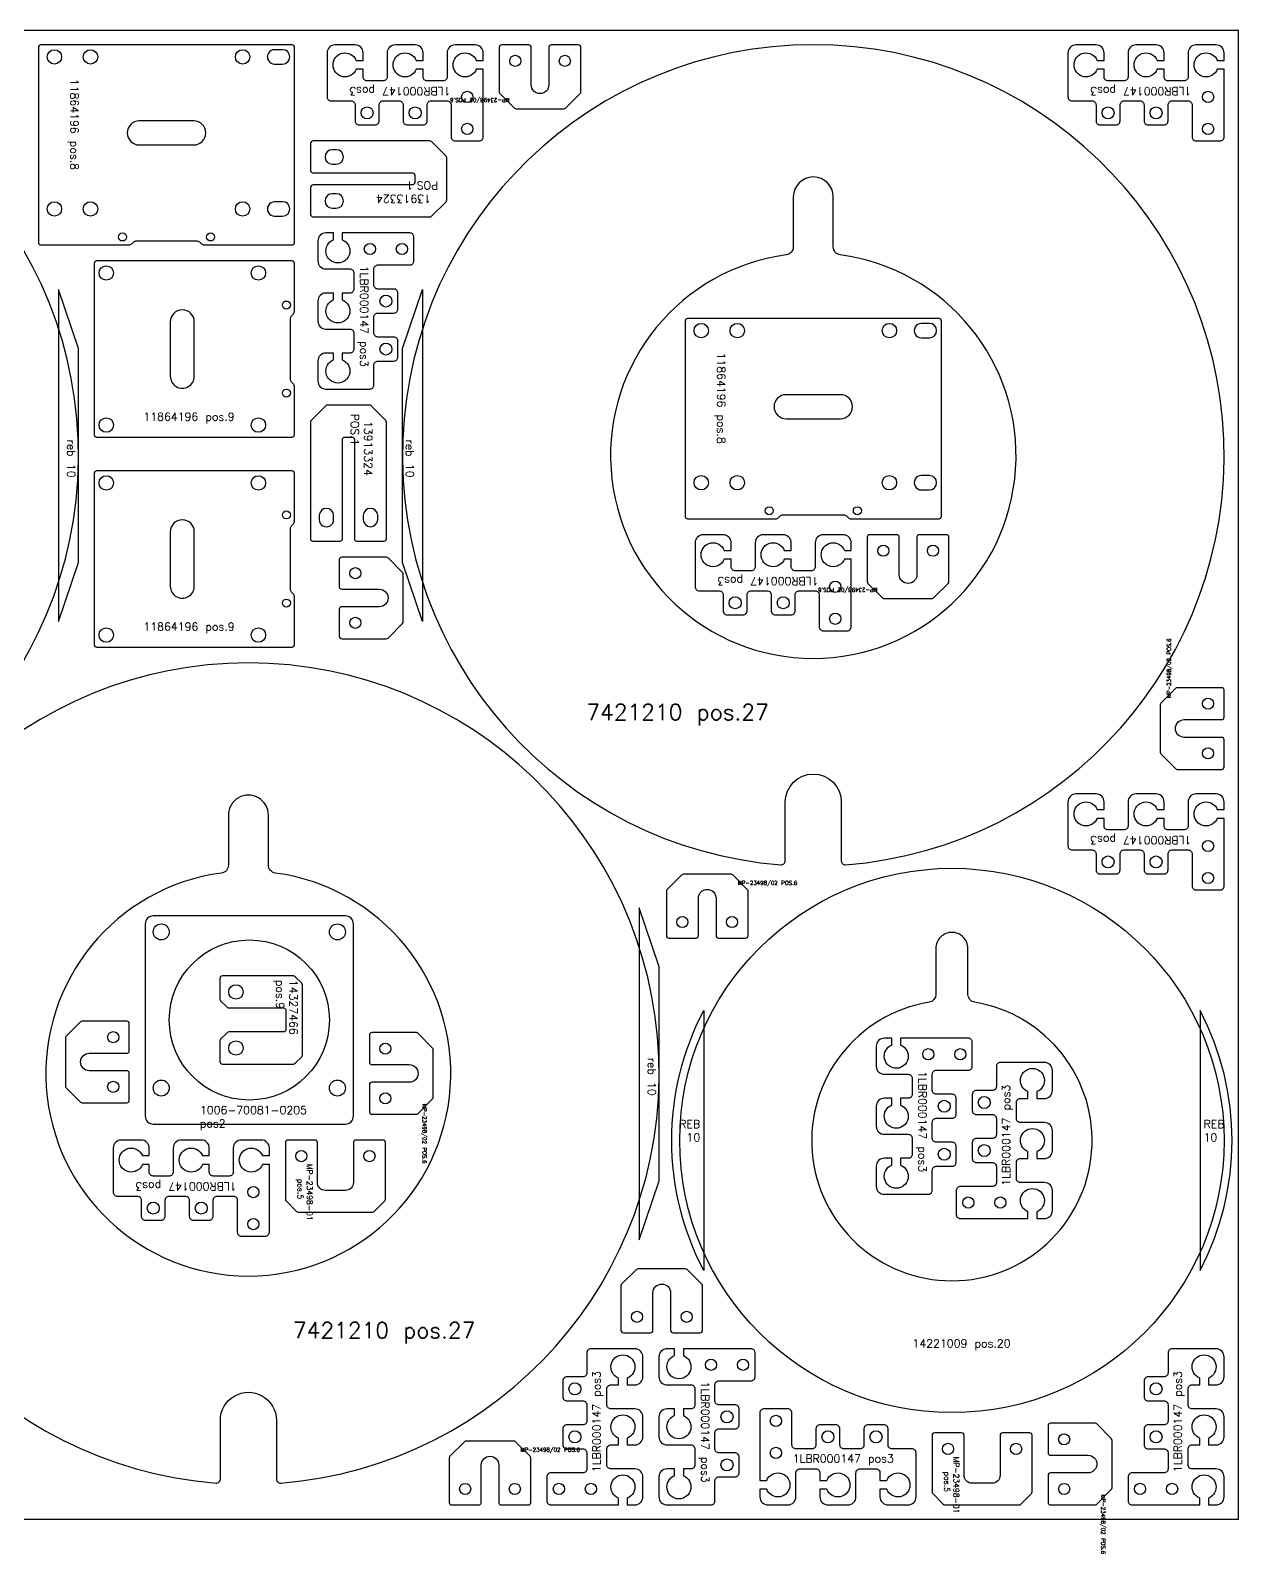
# Model space of a CAD drawing. Header units: millimetres. Extents: x 0 to 2500, y -105 to 1860.
# Drawn here: x 991 to 2500, y -43 to 1860 of the extents above; entities that cross this region are included whole.
import ezdxf

# ---------------------------------------------------------------- set-up
doc = ezdxf.new("R2010")
doc.units = ezdxf.units.MM
for name, color, linetype in [('1006-70081-0205', 7, 'Continuous'), ('11864196', 7, 'Continuous'), ('13913324', 7, 'Continuous'), ('14327466v0', 7, 'Continuous'), ('1LBR000147', 7, 'Continuous'), ('7421210', 7, 'Continuous'), ('MP-23498-01', 7, 'Continuous'), ('MP-23498-02', 7, 'Continuous'), ('Rebaixo', 6, 'Continuous'), ('sheet', 24, 'Continuous'), ('Texto', 7, 'Continuous')]:
    doc.layers.add(name, color=color, linetype=linetype)
doc.styles.get("Standard").update_dxf_attribs({"font": 'txt.shx'})

msp = doc.modelspace()

# ---------------------------------------------------------------- linework, layer by layer
at = {"color": 5}
msp.add_lwpolyline([(2113.6, 645.9, 12.251712), (2170.4, 645.9, -0.367273), (2162, 655.8), (2162, 713.3, 0.414214), (2142, 733.3), (2142, 733.3, 0.414214), (2122, 713.3), (2122, 655.8, -0.367273)], format="xyb", close=True, dxfattribs=at)
msp.add_circle((2142, 473.3), 340, dxfattribs=at)
at = {"layer": '1006-70081-0205', "color": 32}
msp.add_lwpolyline([(1394.5, 743.8, 0.414214), (1384.5, 753.8), (1144.5, 753.8, 0.414214), (1134.5, 743.8), (1134.5, 503.8, 0.414214), (1144.5, 493.8), (1384.5, 493.8, 0.414214), (1394.5, 503.8)], format="xyb", close=True, dxfattribs=at)
for centre, radius in [((1154.5, 733.8), 10), ((1374.5, 733.8), 10), ((1264.5, 623.8), 100), ((1154.5, 538.8), 10), ((1374.5, 538.8), 10)]:
    msp.add_circle(centre, radius, dxfattribs=at)
at = {"layer": '11864196', "color": 32}
for points in [[(1318.1, 1592, 0.414213), (1321.1, 1595), (1321.1, 1839, 0.414213), (1318.1, 1842), (1004.1, 1842, 0.414214), (1001.1, 1839), (1001.1, 1595, 0.414214), (1004.1, 1592), (1114.1, 1592, 0.198912), (1117.6, 1593.5), (1119.7, 1595.5, -0.198912), (1123.2, 1597), (1199.1, 1597, -0.198912), (1202.6, 1595.5), (1204.7, 1593.5, 0.198912), (1208.2, 1592)], [(1296.1, 1836, 1.000081), (1296.1, 1818), (1306.1, 1818, 0.999919), (1306.1, 1836)], [(1127.1, 1747, 0.999982), (1127.1, 1717), (1195.1, 1717, 0.999938), (1195.1, 1747)], [(1296.1, 1646, 1.000081), (1296.1, 1628), (1306.1, 1628, 0.999919), (1306.1, 1646)], [(1320.8, 1569, 0.414214), (1317.8, 1572), (1073.8, 1572, 0.414214), (1070.8, 1569), (1070.8, 1355, 0.414214), (1073.8, 1352), (1317.8, 1352, 0.414214), (1320.8, 1355), (1320.8, 1414.9, 0.198912), (1319.3, 1418.5), (1317.3, 1420.5, -0.198912), (1315.8, 1424.1), (1315.8, 1499.9, -0.198912), (1317.3, 1503.5), (1319.3, 1505.5, 0.198912), (1320.8, 1509.1)], [(1165.8, 1428, 1.00006), (1195.8, 1428), (1195.8, 1496, 0.99994), (1165.8, 1496)], [(2125.9, 1250, 0.414213), (2128.9, 1253), (2128.9, 1497, 0.414213), (2125.9, 1500), (1811.9, 1500, 0.414214), (1808.9, 1497), (1808.9, 1253, 0.414214), (1811.9, 1250), (1921.8, 1250, 0.198912), (1925.4, 1251.4), (1927.4, 1253.5, -0.198912), (1931, 1255), (2006.8, 1255, -0.198912), (2010.4, 1253.5), (2012.4, 1251.4, 0.198912), (2016, 1250)], [(2103.9, 1494, 1.000081), (2103.9, 1476), (2113.9, 1476, 0.999919), (2113.9, 1494)], [(1934.9, 1405, 0.999982), (1934.9, 1375), (2002.9, 1375, 0.999938), (2002.9, 1405)], [(1320.8, 1306.7, 0.414214), (1317.8, 1309.7), (1073.8, 1309.7, 0.414214), (1070.8, 1306.7), (1070.8, 1092.7, 0.414214), (1073.8, 1089.7), (1317.8, 1089.7, 0.414214), (1320.8, 1092.7), (1320.8, 1152.6, 0.198912), (1319.3, 1156.2), (1317.3, 1158.2, -0.198912), (1315.8, 1161.8), (1315.8, 1237.6, -0.198912), (1317.3, 1241.2), (1319.3, 1243.2, 0.198912), (1320.8, 1246.8)], [(2103.9, 1304, 1.000081), (2103.9, 1286), (2113.9, 1286, 0.999919), (2113.9, 1304)], [(1165.8, 1165.7, 1.00006), (1195.8, 1165.7), (1195.8, 1233.7, 0.99994), (1165.8, 1233.7)]]:
    msp.add_lwpolyline(points, format="xyb", close=True, dxfattribs=at)
for centre, radius in [((1021.1, 1827), 9), ((1066.1, 1827), 9), ((1256.1, 1827), 9), ((1021.1, 1637), 9), ((1066.1, 1637), 9), ((1256.1, 1637), 9), ((1106.1, 1602), 5), ((1216.1, 1602), 5), ((1085.8, 1557), 9), ((1275.8, 1557), 9), ((1310.8, 1517), 5), ((1828.9, 1485), 9), ((1873.9, 1485), 9), ((2063.9, 1485), 9), ((1310.8, 1407), 5), ((1085.8, 1367), 9), ((1275.8, 1367), 9), ((1085.8, 1294.7), 9), ((1275.8, 1294.7), 9), ((1828.9, 1295), 9), ((1873.9, 1295), 9), ((2063.9, 1295), 9), ((1310.8, 1254.7), 5), ((1913.9, 1260), 5), ((2023.9, 1260), 5), ((1310.8, 1144.7), 5), ((1085.8, 1104.7), 9), ((1275.8, 1104.7), 9)]:
    msp.add_circle(centre, radius, dxfattribs=at)
at = {"layer": '13913324', "color": 32}
for points in [[(1511.1, 1648.2), (1511.1, 1700.8, 0.198912), (1510.3, 1702.9), (1492, 1721.1, 0.198912), (1489.9, 1722), (1344.1, 1722, 0.414214), (1341.1, 1719), (1341.1, 1685, 0.414213), (1344.1, 1682), (1468.1, 1682, -0.414213), (1471.1, 1679), (1471.1, 1670, -0.414214), (1468.1, 1667), (1344.1, 1667, 0.414214), (1341.1, 1664), (1341.1, 1630, 0.414214), (1344.1, 1627), (1489.9, 1627, 0.198912), (1492, 1627.9), (1510.3, 1646.1, 0.198912)], [(1368.1, 1693), (1373.1, 1693, 0.999904), (1373.1, 1711), (1368.1, 1711, 0.99995)], [(1368.1, 1638), (1373.1, 1638, 0.999906), (1373.1, 1656), (1368.1, 1656, 0.999971)], [(1414.6, 1392), (1362, 1392, 0.198912), (1359.9, 1391.1), (1341.7, 1372.9, 0.198912), (1340.8, 1370.8), (1340.8, 1225, 0.414214), (1343.8, 1222), (1377.8, 1222, 0.414213), (1380.8, 1225), (1380.8, 1349, -0.414213), (1383.8, 1352), (1392.8, 1352, -0.414214), (1395.8, 1349), (1395.8, 1225, 0.414214), (1398.8, 1222), (1432.8, 1222, 0.414214), (1435.8, 1225), (1435.8, 1370.8, 0.198912), (1434.9, 1372.9), (1416.7, 1391.1, 0.198913)], [(1369.8, 1249), (1369.8, 1254, 0.999946), (1351.8, 1254), (1351.8, 1249, 1.000071)], [(1424.8, 1249), (1424.8, 1254, 0.999906), (1406.8, 1254), (1406.8, 1249, 0.999971)]]:
    msp.add_lwpolyline(points, format="xyb", close=True, dxfattribs=at)
at = {"layer": '14327466v0', "color": 32}
msp.add_lwpolyline([(1307.3, 608.8), (1239, 608.8, 0.198912), (1236.9, 607.9), (1228.7, 599.7, 0.198912), (1227.8, 597.5), (1227.8, 571.8, 0.414214), (1230.8, 568.8), (1319.5, 568.8, 0.198912), (1321.7, 569.7), (1329.9, 577.9, 0.198912), (1330.8, 580), (1330.8, 667.5, 0.198912), (1329.9, 669.7), (1321.7, 677.9, 0.198912), (1319.5, 678.8), (1230.8, 678.8, 0.414214), (1227.8, 675.8), (1227.8, 650, 0.198912), (1228.7, 647.9), (1236.9, 639.7, 0.198912), (1239, 638.8), (1307.3, 638.8, -0.414214), (1310.3, 635.8), (1310.3, 611.8, -0.414214)], format="xyb", close=True, dxfattribs=at)
for centre in [(1247.8, 658.8), (1247.8, 588.8)]:
    msp.add_circle(centre, 9, dxfattribs=at)
at = {"layer": '1LBR000147', "color": 32}
for points in [[(1406.6, 1811.5), (1398, 1811.5, -5.264597), (1398, 1822.5), (1406.6, 1822.5), (1406.6, 1832, 0.414214), (1396.6, 1842), (1371.6, 1842, 0.414214), (1361.6, 1832), (1361.6, 1777, 0.414214), (1366.6, 1772), (1391.6, 1772, -0.414214), (1396.6, 1767), (1396.6, 1747, 0.414214), (1401.6, 1742), (1421.6, 1742, 0.414214), (1426.6, 1747), (1426.6, 1767, -0.414214), (1431.6, 1772), (1451.6, 1772, -0.414214), (1456.6, 1767), (1456.6, 1747, 0.414214), (1461.6, 1742), (1481.6, 1742, 0.414214), (1486.6, 1747), (1486.6, 1767, -0.414214), (1491.6, 1772), (1511.6, 1772, -0.414214), (1516.6, 1767), (1516.6, 1727, 0.414214), (1521.6, 1722), (1551.6, 1722, 0.414214), (1556.6, 1727), (1556.6, 1811.5), (1548, 1811.5, -5.264597), (1548, 1822.5), (1556.6, 1822.5), (1556.6, 1832, 0.414214), (1546.6, 1842), (1521.6, 1842, 0.414214), (1511.6, 1832), (1511.6, 1802, -0.414214), (1506.6, 1797), (1486.6, 1797, -0.414214), (1481.6, 1802), (1481.6, 1811.5), (1473, 1811.5, -5.264597), (1473, 1822.5), (1481.6, 1822.5), (1481.6, 1832, 0.414214), (1471.6, 1842), (1446.6, 1842, 0.414214), (1436.6, 1832), (1436.6, 1802, -0.414214), (1431.6, 1797), (1411.6, 1797, -0.414214), (1406.6, 1802)], [(2332, 1811.5), (2323.5, 1811.5, -5.264597), (2323.5, 1822.5), (2332, 1822.5), (2332, 1832, 0.414214), (2322, 1842), (2297, 1842, 0.414214), (2287, 1832), (2287, 1777, 0.414214), (2292, 1772), (2317, 1772, -0.414214), (2322, 1767), (2322, 1747, 0.414214), (2327, 1742), (2347, 1742, 0.414214), (2352, 1747), (2352, 1767, -0.414214), (2357, 1772), (2377, 1772, -0.414214), (2382, 1767), (2382, 1747, 0.414214), (2387, 1742), (2407, 1742, 0.414214), (2412, 1747), (2412, 1767, -0.414214), (2417, 1772), (2437, 1772, -0.414214), (2442, 1767), (2442, 1727, 0.414214), (2447, 1722), (2477, 1722, 0.414214), (2482, 1727), (2482, 1811.5), (2473.5, 1811.5, -5.264597), (2473.5, 1822.5), (2482, 1822.5), (2482, 1832, 0.414214), (2472, 1842), (2447, 1842, 0.414214), (2437, 1832), (2437, 1802, -0.414214), (2432, 1797), (2412, 1797, -0.414214), (2407, 1802), (2407, 1811.5), (2398.5, 1811.5, -5.264597), (2398.5, 1822.5), (2407, 1822.5), (2407, 1832, 0.414214), (2397, 1842), (2372, 1842, 0.414214), (2362, 1832), (2362, 1802, -0.414214), (2357, 1797), (2337, 1797, -0.414214), (2332, 1802)], [(1380.6, 1457), (1380.6, 1448.5, -5.264597), (1369.6, 1448.5), (1369.6, 1457), (1360.1, 1457, 0.414214), (1350.1, 1447), (1350.1, 1422, 0.414214), (1360.1, 1412), (1415.1, 1412, 0.414214), (1420.1, 1417), (1420.1, 1442, -0.414214), (1425.1, 1447), (1445.1, 1447, 0.414214), (1450.1, 1452), (1450.1, 1472, 0.414214), (1445.1, 1477), (1425.1, 1477, -0.414214), (1420.1, 1482), (1420.1, 1502, -0.414214), (1425.1, 1507), (1445.1, 1507, 0.414214), (1450.1, 1512), (1450.1, 1532, 0.414214), (1445.1, 1537), (1425.1, 1537, -0.414214), (1420.1, 1542), (1420.1, 1562, -0.414214), (1425.1, 1567), (1465.1, 1567, 0.414214), (1470.1, 1572), (1470.1, 1602, 0.414214), (1465.1, 1607), (1380.6, 1607), (1380.6, 1598.5, -5.264597), (1369.6, 1598.5), (1369.6, 1607), (1360.1, 1607, 0.414214), (1350.1, 1597), (1350.1, 1572, 0.414214), (1360.1, 1562), (1390.1, 1562, -0.414214), (1395.1, 1557), (1395.1, 1537, -0.414214), (1390.1, 1532), (1380.6, 1532), (1380.6, 1523.5, -5.264597), (1369.6, 1523.5), (1369.6, 1532), (1360.1, 1532, 0.414214), (1350.1, 1522), (1350.1, 1497, 0.414214), (1360.1, 1487), (1390.1, 1487, -0.414214), (1395.1, 1482), (1395.1, 1462, -0.414214), (1390.1, 1457)], [(1866.3, 1199.5), (1857.7, 1199.5, -5.264597), (1857.7, 1210.5), (1866.3, 1210.5), (1866.3, 1220, 0.414214), (1856.3, 1230), (1831.3, 1230, 0.414214), (1821.3, 1220), (1821.3, 1165, 0.414214), (1826.3, 1160), (1851.3, 1160, -0.414214), (1856.3, 1155), (1856.3, 1135, 0.414214), (1861.3, 1130), (1881.3, 1130, 0.414214), (1886.3, 1135), (1886.3, 1155, -0.414214), (1891.3, 1160), (1911.3, 1160, -0.414214), (1916.3, 1155), (1916.3, 1135, 0.414214), (1921.3, 1130), (1941.3, 1130, 0.414214), (1946.3, 1135), (1946.3, 1155, -0.414214), (1951.3, 1160), (1971.3, 1160, -0.414214), (1976.3, 1155), (1976.3, 1115, 0.414214), (1981.3, 1110), (2011.3, 1110, 0.414214), (2016.3, 1115), (2016.3, 1199.5), (2007.7, 1199.5, -5.264597), (2007.7, 1210.5), (2016.3, 1210.5), (2016.3, 1220, 0.414214), (2006.3, 1230), (1981.3, 1230, 0.414214), (1971.3, 1220), (1971.3, 1190, -0.414214), (1966.3, 1185), (1946.3, 1185, -0.414214), (1941.3, 1190), (1941.3, 1199.5), (1932.7, 1199.5, -5.264597), (1932.7, 1210.5), (1941.3, 1210.5), (1941.3, 1220, 0.414214), (1931.3, 1230), (1906.3, 1230, 0.414214), (1896.3, 1220), (1896.3, 1190, -0.414214), (1891.3, 1185), (1871.3, 1185, -0.414214), (1866.3, 1190)], [(2332, 875.7), (2323.5, 875.7, -5.264597), (2323.5, 886.7), (2332, 886.7), (2332, 896.2, 0.414214), (2322, 906.2), (2297, 906.2, 0.414214), (2287, 896.2), (2287, 841.2, 0.414214), (2292, 836.2), (2317, 836.2, -0.414214), (2322, 831.2), (2322, 811.2, 0.414214), (2327, 806.2), (2347, 806.2, 0.414214), (2352, 811.2), (2352, 831.2, -0.414214), (2357, 836.2), (2377, 836.2, -0.414214), (2382, 831.2), (2382, 811.2, 0.414214), (2387, 806.2), (2407, 806.2, 0.414214), (2412, 811.2), (2412, 831.2, -0.414214), (2417, 836.2), (2437, 836.2, -0.414214), (2442, 831.2), (2442, 791.2, 0.414214), (2447, 786.2), (2477, 786.2, 0.414214), (2482, 791.2), (2482, 875.7), (2473.5, 875.7, -5.264597), (2473.5, 886.7), (2482, 886.7), (2482, 896.2, 0.414214), (2472, 906.2), (2447, 906.2, 0.414214), (2437, 896.2), (2437, 866.2, -0.414214), (2432, 861.2), (2412, 861.2, -0.414214), (2407, 866.2), (2407, 875.7), (2398.5, 875.7, -5.264597), (2398.5, 886.7), (2407, 886.7), (2407, 896.2, 0.414214), (2397, 906.2), (2372, 906.2, 0.414214), (2362, 896.2), (2362, 866.2, -0.414214), (2357, 861.2), (2337, 861.2, -0.414214), (2332, 866.2)], [(2078, 451), (2078, 442.5, -5.264597), (2067, 442.5), (2067, 451), (2057.5, 451, 0.414214), (2047.5, 441), (2047.5, 416, 0.414214), (2057.5, 406), (2112.5, 406, 0.414214), (2117.5, 411), (2117.5, 436, -0.414214), (2122.5, 441), (2142.5, 441, 0.414214), (2147.5, 446), (2147.5, 466, 0.414214), (2142.5, 471), (2122.5, 471, -0.414214), (2117.5, 476), (2117.5, 496, -0.414214), (2122.5, 501), (2142.5, 501, 0.414214), (2147.5, 506), (2147.5, 526, 0.414214), (2142.5, 531), (2122.5, 531, -0.414214), (2117.5, 536), (2117.5, 556, -0.414214), (2122.5, 561), (2162.5, 561, 0.414214), (2167.5, 566), (2167.5, 596, 0.414214), (2162.5, 601), (2078, 601), (2078, 592.5, -5.264597), (2067, 592.5), (2067, 601), (2057.5, 601, 0.414214), (2047.5, 591), (2047.5, 566, 0.414214), (2057.5, 556), (2087.5, 556, -0.414214), (2092.5, 551), (2092.5, 531, -0.414214), (2087.5, 526), (2078, 526), (2078, 517.5, -5.264597), (2067, 517.5), (2067, 526), (2057.5, 526, 0.414214), (2047.5, 516), (2047.5, 491, 0.414214), (2057.5, 481), (2087.5, 481, -0.414214), (2092.5, 476), (2092.5, 456, -0.414214), (2087.5, 451)], [(2237, 525.7), (2237, 534.3, -5.264597), (2248, 534.3), (2248, 525.7), (2257.5, 525.7, 0.414214), (2267.5, 535.7), (2267.5, 560.7, 0.414214), (2257.5, 570.7), (2202.5, 570.7, 0.414214), (2197.5, 565.7), (2197.5, 540.7, -0.414214), (2192.5, 535.7), (2172.5, 535.7, 0.414214), (2167.5, 530.7), (2167.5, 510.7, 0.414214), (2172.5, 505.7), (2192.5, 505.7, -0.414214), (2197.5, 500.7), (2197.5, 480.7, -0.414214), (2192.5, 475.7), (2172.5, 475.7, 0.414214), (2167.5, 470.7), (2167.5, 450.7, 0.414214), (2172.5, 445.7), (2192.5, 445.7, -0.414214), (2197.5, 440.7), (2197.5, 420.7, -0.414214), (2192.5, 415.7), (2152.5, 415.7, 0.414214), (2147.5, 410.7), (2147.5, 380.7, 0.414214), (2152.5, 375.7), (2237, 375.7), (2237, 384.3, -5.264597), (2248, 384.3), (2248, 375.7), (2257.5, 375.7, 0.414214), (2267.5, 385.7), (2267.5, 410.7, 0.414214), (2257.5, 420.7), (2227.5, 420.7, -0.414214), (2222.5, 425.7), (2222.5, 445.7, -0.414214), (2227.5, 450.7), (2237, 450.7), (2237, 459.3, -5.264597), (2248, 459.3), (2248, 450.7), (2257.5, 450.7, 0.414214), (2267.5, 460.7), (2267.5, 485.7, 0.414214), (2257.5, 495.7), (2227.5, 495.7, -0.414214), (2222.5, 500.7), (2222.5, 520.7, -0.414214), (2227.5, 525.7)], [(1139.5, 443.3), (1130.9, 443.3, -5.264597), (1130.9, 454.3), (1139.5, 454.3), (1139.5, 463.8, 0.414214), (1129.5, 473.8), (1104.5, 473.8, 0.414214), (1094.5, 463.8), (1094.5, 408.8, 0.414214), (1099.5, 403.8), (1124.5, 403.8, -0.414214), (1129.5, 398.8), (1129.5, 378.8, 0.414214), (1134.5, 373.8), (1154.5, 373.8, 0.414214), (1159.5, 378.8), (1159.5, 398.8, -0.414214), (1164.5, 403.8), (1184.5, 403.8, -0.414214), (1189.5, 398.8), (1189.5, 378.8, 0.414214), (1194.5, 373.8), (1214.5, 373.8, 0.414214), (1219.5, 378.8), (1219.5, 398.8, -0.414214), (1224.5, 403.8), (1244.5, 403.8, -0.414214), (1249.5, 398.8), (1249.5, 358.8, 0.414214), (1254.5, 353.8), (1284.5, 353.8, 0.414214), (1289.5, 358.8), (1289.5, 443.3), (1280.9, 443.3, -5.264597), (1280.9, 454.3), (1289.5, 454.3), (1289.5, 463.8, 0.414214), (1279.5, 473.8), (1254.5, 473.8, 0.414214), (1244.5, 463.8), (1244.5, 433.8, -0.414214), (1239.5, 428.8), (1219.5, 428.8, -0.414214), (1214.5, 433.8), (1214.5, 443.3), (1205.9, 443.3, -5.264597), (1205.9, 454.3), (1214.5, 454.3), (1214.5, 463.8, 0.414214), (1204.5, 473.8), (1179.5, 473.8, 0.414214), (1169.5, 463.8), (1169.5, 433.8, -0.414214), (1164.5, 428.8), (1144.5, 428.8, -0.414214), (1139.5, 433.8)], [(1725.6, 168), (1725.6, 176.5, -5.264597), (1736.6, 176.5), (1736.6, 168), (1746.1, 168, 0.414214), (1756.1, 178), (1756.1, 203, 0.414214), (1746.1, 213), (1691.1, 213, 0.414214), (1686.1, 208), (1686.1, 183, -0.414214), (1681.1, 178), (1661.1, 178, 0.414214), (1656.1, 173), (1656.1, 153, 0.414214), (1661.1, 148), (1681.1, 148, -0.414214), (1686.1, 143), (1686.1, 123, -0.414214), (1681.1, 118), (1661.1, 118, 0.414214), (1656.1, 113), (1656.1, 93, 0.414214), (1661.1, 88), (1681.1, 88, -0.414214), (1686.1, 83), (1686.1, 63, -0.414214), (1681.1, 58), (1641.1, 58, 0.414214), (1636.1, 53), (1636.1, 23, 0.414214), (1641.1, 18), (1725.6, 18), (1725.6, 26.5, -5.264597), (1736.6, 26.5), (1736.6, 18), (1746.1, 18, 0.414214), (1756.1, 28), (1756.1, 53, 0.414214), (1746.1, 63), (1716.1, 63, -0.414214), (1711.1, 68), (1711.1, 88, -0.414214), (1716.1, 93), (1725.6, 93), (1725.6, 101.5, -5.264597), (1736.6, 101.5), (1736.6, 93), (1746.1, 93, 0.414214), (1756.1, 103), (1756.1, 128, 0.414214), (1746.1, 138), (1716.1, 138, -0.414214), (1711.1, 143), (1711.1, 163, -0.414214), (1716.1, 168)], [(1806.6, 63), (1806.6, 54.5, -5.264597), (1795.6, 54.5), (1795.6, 63), (1786.1, 63, 0.414214), (1776.1, 53), (1776.1, 28, 0.414214), (1786.1, 18), (1841.1, 18, 0.414214), (1846.1, 23), (1846.1, 48, -0.414214), (1851.1, 53), (1871.1, 53, 0.414214), (1876.1, 58), (1876.1, 78, 0.414214), (1871.1, 83), (1851.1, 83, -0.414214), (1846.1, 88), (1846.1, 108, -0.414214), (1851.1, 113), (1871.1, 113, 0.414214), (1876.1, 118), (1876.1, 138, 0.414214), (1871.1, 143), (1851.1, 143, -0.414214), (1846.1, 148), (1846.1, 168, -0.414214), (1851.1, 173), (1891.1, 173, 0.414214), (1896.1, 178), (1896.1, 208, 0.414214), (1891.1, 213), (1806.6, 213), (1806.6, 204.5, -5.264597), (1795.6, 204.5), (1795.6, 213), (1786.1, 213, 0.414214), (1776.1, 203), (1776.1, 178, 0.414214), (1786.1, 168), (1816.1, 168, -0.414214), (1821.1, 163), (1821.1, 143, -0.414214), (1816.1, 138), (1806.6, 138), (1806.6, 129.5, -5.264597), (1795.6, 129.5), (1795.6, 138), (1786.1, 138, 0.414214), (1776.1, 128), (1776.1, 103, 0.414214), (1786.1, 93), (1816.1, 93, -0.414214), (1821.1, 88), (1821.1, 68, -0.414214), (1816.1, 63)], [(2451.5, 168), (2451.5, 176.5, -5.264597), (2462.5, 176.5), (2462.5, 168), (2472, 168, 0.414214), (2482, 178), (2482, 203, 0.414214), (2472, 213), (2417, 213, 0.414214), (2412, 208), (2412, 183, -0.414214), (2407, 178), (2387, 178, 0.414214), (2382, 173), (2382, 153, 0.414214), (2387, 148), (2407, 148, -0.414214), (2412, 143), (2412, 123, -0.414214), (2407, 118), (2387, 118, 0.414214), (2382, 113), (2382, 93, 0.414214), (2387, 88), (2407, 88, -0.414214), (2412, 83), (2412, 63, -0.414214), (2407, 58), (2367, 58, 0.414214), (2362, 53), (2362, 23, 0.414214), (2367, 18), (2451.5, 18), (2451.5, 26.5, -5.264597), (2462.5, 26.5), (2462.5, 18), (2472, 18, 0.414214), (2482, 28), (2482, 53, 0.414214), (2472, 63), (2442, 63, -0.414214), (2437, 68), (2437, 88, -0.414214), (2442, 93), (2451.5, 93), (2451.5, 101.5, -5.264597), (2462.5, 101.5), (2462.5, 93), (2472, 93, 0.414214), (2482, 103), (2482, 128, 0.414214), (2472, 138), (2442, 138, -0.414214), (2437, 143), (2437, 163, -0.414214), (2442, 168)], [(2052.2, 48.5), (2060.7, 48.5, -5.264597), (2060.7, 37.5), (2052.2, 37.5), (2052.2, 28, 0.414214), (2062.2, 18), (2087.2, 18, 0.414214), (2097.2, 28), (2097.2, 83, 0.414214), (2092.2, 88), (2067.2, 88, -0.414214), (2062.2, 93), (2062.2, 113, 0.414214), (2057.2, 118), (2037.2, 118, 0.414214), (2032.2, 113), (2032.2, 93, -0.414214), (2027.2, 88), (2007.2, 88, -0.414214), (2002.2, 93), (2002.2, 113, 0.414214), (1997.2, 118), (1977.2, 118, 0.414214), (1972.2, 113), (1972.2, 93, -0.414214), (1967.2, 88), (1947.2, 88, -0.414214), (1942.2, 93), (1942.2, 133, 0.414214), (1937.2, 138), (1907.2, 138, 0.414214), (1902.2, 133), (1902.2, 48.5), (1910.7, 48.5, -5.264597), (1910.7, 37.5), (1902.2, 37.5), (1902.2, 28, 0.414214), (1912.2, 18), (1937.2, 18, 0.414214), (1947.2, 28), (1947.2, 58, -0.414214), (1952.2, 63), (1972.2, 63, -0.414214), (1977.2, 58), (1977.2, 48.5), (1985.7, 48.5, -5.264597), (1985.7, 37.5), (1977.2, 37.5), (1977.2, 28, 0.414214), (1987.2, 18), (2012.2, 18, 0.414214), (2022.2, 28), (2022.2, 58, -0.414214), (2027.2, 63), (2047.2, 63, -0.414214), (2052.2, 58)]]:
    msp.add_lwpolyline(points, format="xyb", close=True, dxfattribs=at)
for centre, radius in [((1536.6, 1777), 7), ((2462, 1777), 7), ((1411.6, 1757), 7.5), ((1471.6, 1757), 7.5), ((2337, 1757), 7.5), ((2397, 1757), 7.5), ((1536.6, 1737), 7), ((2462, 1737), 7), ((1415.1, 1587), 7), ((1455.1, 1587), 7), ((1435.1, 1522), 7.5), ((1435.1, 1462), 7.5), ((1996.3, 1165), 7), ((1871.3, 1145), 7.5), ((1931.3, 1145), 7.5), ((1996.3, 1125), 7), ((2462, 841.2), 7), ((2337, 821.2), 7.5), ((2397, 821.2), 7.5), ((2462, 801.2), 7), ((2112.5, 581), 7), ((2152.5, 581), 7), ((2132.5, 516), 7.5), ((2182.5, 520.7), 7.5), ((2132.5, 456), 7.5), ((2182.5, 460.7), 7.5), ((1269.5, 408.8), 7), ((2162.5, 395.7), 7), ((2202.5, 395.7), 7), ((1144.5, 388.8), 7.5), ((1204.5, 388.8), 7.5), ((1269.5, 368.8), 7), ((1841.1, 193), 7), ((1881.1, 193), 7), ((1671.1, 163), 7.5), ((2397, 163), 7.5), ((1861.1, 128), 7.5), ((1922.2, 123), 7), ((1671.1, 103), 7.5), ((1987.2, 103), 7.5), ((2047.2, 103), 7.5), ((2397, 103), 7.5), ((1922.2, 83), 7), ((1861.1, 68), 7.5), ((1651.1, 38), 7), ((1691.1, 38), 7), ((2377, 38), 7), ((2417, 38), 7)]:
    msp.add_circle(centre, radius, dxfattribs=at)
at = {"layer": '7421210', "color": 3}
for points in [[(503.1, 896, -0.99999), (573.1, 896), (573.1, 822.6, 0.437493), (578.5, 817.6, 25.360569), (497.7, 817.6, 0.437493), (503.1, 822.6)], [(1933.9, 896, -0.999978), (2003.9, 896), (2003.9, 822.6, 0.437493), (2009.3, 817.6, 25.360569), (1928.5, 817.6, 0.437493), (1933.9, 822.6)], [(1943.9, 1652), (1943.9, 1589.7, -0.375638), (1935.2, 1579.7, 14.961734), (2002.6, 1579.7, -0.375638), (1993.9, 1589.7), (1993.9, 1652, 0.999967)], [(1298.3, 123.7), (1298.3, 50.3, 0.437493), (1303.7, 45.3, 25.360569), (1222.9, 45.3, 0.437493), (1228.3, 50.3), (1228.3, 123.7, -1.000017)], [(1238.3, 879.7), (1238.3, 817.3, -0.375638), (1229.6, 807.4, 14.961734), (1296.9, 807.4, -0.375638), (1288.3, 817.3), (1288.3, 879.7, 1.00002)]]:
    msp.add_lwpolyline(points, format="xyb", close=True, dxfattribs=at)
at = {"layer": 'MP-23498-01', "color": 32}
for points in [[(1418.2, 383.8, 0.198912), (1420.4, 384.7), (1433.6, 397.9, 0.198912), (1434.5, 400), (1434.5, 470.8, 0.414214), (1431.5, 473.8), (1397.5, 473.8, 0.414214), (1394.5, 470.8), (1394.5, 420.8, -0.414214), (1384.5, 410.8), (1359.5, 410.8, -0.414214), (1349.5, 420.8), (1349.5, 470.8, 0.414214), (1346.5, 473.8), (1312.5, 473.8, 0.414214), (1309.5, 470.8), (1309.5, 400, 0.198912), (1310.4, 397.9), (1323.6, 384.7, 0.198912), (1325.7, 383.8)], [(2226, 18, 0.198912), (2228.1, 18.9), (2241.3, 32.1, 0.198912), (2242.2, 34.2), (2242.2, 105, 0.414213), (2239.2, 108), (2205.2, 108, 0.414214), (2202.2, 105), (2202.2, 55, -0.414214), (2192.2, 45), (2167.2, 45, -0.414214), (2157.2, 55), (2157.2, 105, 0.414214), (2154.2, 108), (2120.2, 108, 0.414214), (2117.2, 105), (2117.2, 34.2, 0.198912), (2118.1, 32.1), (2131.3, 18.9, 0.198912), (2133.4, 18)]]:
    msp.add_lwpolyline(points, format="xyb", close=True, dxfattribs=at)
for centre in [(1329.5, 453.8), (1414.5, 453.8), (2137.2, 88), (2222.2, 88)]:
    msp.add_circle(centre, 7, dxfattribs=at)
at = {"layer": 'MP-23498-02', "color": 32}
for points in [[(1616.6, 1792.1), (1616.6, 1839, 0.414214), (1613.6, 1842), (1579.6, 1842, 0.414214), (1576.6, 1839), (1576.6, 1783.4, 0.200058), (1577.5, 1781.2), (1595.8, 1763.1, 0.197768), (1597.9, 1762.2), (1657.3, 1762.2, 0.197768), (1659.4, 1763.1), (1677.7, 1781.2, 0.200057), (1678.6, 1783.4), (1678.6, 1839, 0.414214), (1675.6, 1842), (1641.6, 1842, 0.414214), (1638.6, 1839), (1638.6, 1792.1, -0.995882)], [(2076.3, 1180.1), (2076.3, 1227, 0.414214), (2073.3, 1230), (2039.3, 1230, 0.414214), (2036.3, 1227), (2036.3, 1171.3, 0.200057), (2037.2, 1169.2), (2055.5, 1151, 0.197768), (2057.6, 1150.2), (2117, 1150.2, 0.197768), (2119.1, 1151), (2137.4, 1169.2, 0.200058), (2138.3, 1171.3), (2138.3, 1227, 0.414214), (2135.3, 1230), (2101.3, 1230, 0.414214), (2098.3, 1227), (2098.3, 1180.1, -0.995882)], [(1426.8, 1140), (1379.9, 1140, 0.414214), (1376.9, 1137), (1376.9, 1103, 0.414214), (1379.9, 1100), (1435.6, 1100, 0.200057), (1437.7, 1100.9), (1455.9, 1119.2, 0.197768), (1456.7, 1121.3), (1456.7, 1180.7, 0.197768), (1455.9, 1182.8), (1437.7, 1201.1, 0.200058), (1435.6, 1202), (1379.9, 1202, 0.414214), (1376.9, 1199), (1376.9, 1165, 0.414214), (1379.9, 1162), (1426.8, 1162, -0.995882)], [(2432.1, 999), (2479, 999, 0.414214), (2482, 1002), (2482, 1035.9, 0.414214), (2479, 1038.9), (2423.4, 1038.9, 0.200058), (2421.2, 1038.1), (2403.1, 1019.7, 0.197768), (2402.2, 1017.6), (2402.2, 958.3, 0.197768), (2403.1, 956.2), (2421.2, 937.8, 0.200058), (2423.4, 936.9), (2479, 936.9, 0.414214), (2482, 939.9), (2482, 973.9, 0.414214), (2479, 976.9), (2432.1, 976.9, -0.995883)], [(1847.4, 776), (1847.4, 729.1, 0.414214), (1850.4, 726.1), (1884.4, 726.1, 0.414214), (1887.4, 729.1), (1887.4, 784.8, 0.200058), (1886.5, 786.9), (1868.2, 805, 0.197768), (1866.1, 805.9), (1806.7, 805.9, 0.197768), (1804.6, 805), (1786.3, 786.9, 0.200057), (1785.4, 784.8), (1785.4, 729.1, 0.414214), (1788.4, 726.1), (1822.4, 726.1, 0.414214), (1825.4, 729.1), (1825.4, 776, -0.995882)], [(1064.6, 582.3), (1111.5, 582.3, 0.414214), (1114.5, 585.3), (1114.5, 619.3, 0.414214), (1111.5, 622.3), (1055.8, 622.3, 0.200058), (1053.7, 621.4), (1035.5, 603.1, 0.197768), (1034.7, 601), (1034.7, 541.6, 0.197768), (1035.5, 539.5), (1053.7, 521.2, 0.200058), (1055.8, 520.3), (1111.5, 520.3, 0.414214), (1114.5, 523.3), (1114.5, 557.3, 0.414214), (1111.5, 560.3), (1064.6, 560.3, -0.995882)], [(1464.3, 546), (1417.5, 546, 0.414214), (1414.5, 543), (1414.5, 509, 0.414214), (1417.5, 506), (1473.1, 506, 0.200058), (1475.2, 506.9), (1493.4, 525.2, 0.197768), (1494.3, 527.3), (1494.3, 586.7, 0.197768), (1493.4, 588.8), (1475.2, 607.1, 0.200058), (1473.1, 608), (1417.5, 608, 0.414214), (1414.5, 605), (1414.5, 571, 0.414214), (1417.5, 568), (1464.3, 568, -0.995883)], [(1790.7, 282.9), (1790.7, 236, 0.414214), (1793.7, 233), (1827.7, 233, 0.414214), (1830.7, 236), (1830.7, 291.6, 0.200057), (1829.8, 293.8), (1811.4, 311.9, 0.197768), (1809.3, 312.8), (1750, 312.8, 0.197768), (1747.9, 311.9), (1729.5, 293.8, 0.200058), (1728.7, 291.6), (1728.7, 236, 0.414214), (1731.7, 233), (1765.6, 233, 0.414214), (1768.6, 236), (1768.6, 282.9, -0.995882)], [(2312.1, 58), (2265.2, 58, 0.414214), (2262.2, 55), (2262.2, 21, 0.414214), (2265.2, 18), (2320.8, 18, 0.200058), (2323, 18.9), (2341.1, 37.2, 0.197768), (2342, 39.3), (2342, 98.7, 0.197768), (2341.1, 100.8), (2323, 119.1, 0.200058), (2320.8, 120), (2265.2, 120, 0.414214), (2262.2, 117), (2262.2, 83, 0.414214), (2265.2, 80), (2312.1, 80, -0.995882)], [(1576.1, 67.9), (1576.1, 21, 0.414214), (1579.1, 18), (1613.1, 18, 0.414214), (1616.1, 21), (1616.1, 76.6, 0.200058), (1615.2, 78.8), (1596.9, 96.9, 0.197768), (1594.8, 97.8), (1535.4, 97.8, 0.197768), (1533.3, 96.9), (1515, 78.8, 0.200057), (1514.1, 76.6), (1514.1, 21, 0.414214), (1517.1, 18), (1551.1, 18, 0.414214), (1554.1, 21), (1554.1, 67.9, -0.995882)]]:
    msp.add_lwpolyline(points, format="xyb", close=True, dxfattribs=at)
for centre in [(1596.6, 1822), (1658.6, 1822), (2056.3, 1210), (2118.3, 1210), (1396.9, 1182), (1396.9, 1120), (2462, 1019), (2462, 957), (1805.4, 746.1), (1867.4, 746.1), (1094.5, 602.3), (1434.4, 588), (1094.5, 540.3), (1434.4, 526), (1748.7, 253), (1810.7, 253), (2282.2, 100), (1534.1, 38), (1596.1, 38), (2282.2, 38)]:
    msp.add_circle(centre, 6.94, dxfattribs=at)
at = {"layer": 'Rebaixo', "color": 3}
for points in [[(1051.1, 1462.6), (1026.1, 1536.4), (1026.1, 1121.6), (1051.1, 1195.4)], [(1455.9, 1462.6), (1480.9, 1536.4), (1480.9, 1121.6), (1455.9, 1195.4)], [(1776.3, 690.3), (1751.3, 764.1), (1751.3, 349.3), (1776.3, 423)]]:
    msp.add_lwpolyline(points, close=True, dxfattribs=at)
at = {"layer": 'Rebaixo', "color": 5}
for points in [[(1832, 635.7), (1832, 310.8, -0.246183)], [(2452, 635.7), (2452, 310.8, 0.246183)]]:
    msp.add_lwpolyline(points, format="xyb", close=True, dxfattribs=at)
at = {"layer": 'sheet', "color": 7}
msp.add_lwpolyline([(0, 0), (2500, 0), (2500, 1860), (0, 1860)], close=True, dxfattribs=at)

# ---------------------------------------------------------------- texts
at = {"layer": 'Rebaixo', "color": 3, "char_height": 10, "rotation": 270}
for insert, attachment_point in [((1037.1, 1349), 7), ((1470, 1349), 1), ((1762.2, 576.7), 7)]:
    msp.add_mtext_dynamic_manual_height_columns('reb 10', width=85.192, gutter_width=12.5, heights=[0], dxfattribs=dict(at, insert=insert, attachment_point=attachment_point))
at = {"layer": 'Rebaixo', "color": 5, "char_height": 10}
for insert, attachment_point in [((1827.6, 498.8), 3), ((2456.4, 498.8), 1)]:
    msp.add_mtext_dynamic_manual_height_columns('REB 10', width=31.039, gutter_width=12.5, heights=[0], dxfattribs=dict(at, insert=insert, attachment_point=attachment_point))
at = {"layer": 'Texto', "color": 32, "attachment_point": 1}
for s, insert, char_height, width, rotation in [('11864196 pos.8', (1051.1, 1799.6), 10, 149.184, 270), ('1LBR000147 pos3', (1515.7, 1779.1), 10, 148.793, 180), ('1LBR000147 pos3', (2441.1, 1779.1), 10, 148.793, 180), ('{\\W9.62184;  }MP-23498/02 POS.6', (1589.5, 1770.6), 5, 138.306, 180), ('{\\W1.031454; }13913324 POS.1', (1500.5, 1644.8), 10, 111.11, 180), ('1LBR000147 pos3', (1413, 1566.1), 10, 148.793, 270), ('11864196 pos.8', (1858.9, 1457.6), 10, 149.184, 270), ('{\\W1.031454; }13913324 POS.1', (1418, 1381.3), 10, 111.11, 270), ('1LBR000147 pos3', (1975.4, 1167.1), 10, 148.793, 180), ('{\\W9.62184;  }MP-23498/02 POS.6', (2049.2, 1158.5), 5, 138.306, 180), ('{\\W9.62184;  }MP-23498/02 POS.6', (2410.6, 1026), 5, 138.306, 90), ('1LBR000147 pos3', (2441.1, 843.3), 10, 148.793, 180), ('14327466\\Ppos.9', (1324.6, 673.9), 10, 82.094, 270), ('1LBR000147 pos3', (2110.4, 560.1), 10, 148.793, 270), ('1LBR000147 pos3', (2204.6, 416.6), 10, 148.793, 90), ('{\\W9.62184;  }MP-23498/02 POS.6', (1485.9, 518.9), 5, 138.306, 270), ('MP-23498-01\\P   pos.5', (1343.4, 444.2), 7, 60.843, 270), ('1LBR000147 pos3', (1248.6, 410.9), 10, 148.793, 180), ('1LBR000147 pos3', (1693.2, 58.9), 10, 148.793, 90), ('1LBR000147 pos3', (2419.1, 58.9), 10, 148.793, 90), ('1LBR000147 pos3', (1839, 172.1), 10, 148.793, 270), ('MP-23498-01\\P   pos.5', (2151.1, 78.4), 7, 60.843, 270), ('{\\W9.62184;  }MP-23498/02 POS.6', (2333.6, 30.9), 5, 138.306, 270)]:
    msp.add_mtext(s, dxfattribs=dict(at, insert=insert, char_height=char_height, width=width, rotation=rotation))
for s, insert, char_height, width in [('11864196 pos.9', (1132.2, 1382.5), 10, 149.184), ('11864196 pos.9', (1132.2, 1120.2), 10, 149.184), ('{\\W9.62184;  }MP-23498/02 POS.6', (1874.5, 797.5), 5, 138.306), ('1006-70081-0205 pos2', (1202.8, 516.2), 10, 154.1), ('{\\W9.62184;  }MP-23498/02 POS.6', (1603.2, 89.4), 5, 138.306), ('1LBR000147 pos3', (1943.1, 80.9), 10, 148.793)]:
    msp.add_mtext(s, dxfattribs=dict(at, insert=insert, char_height=char_height, width=width))
at = {"layer": 'Texto', "color": 3, "char_height": 20, "width": 512.784}
for insert, attachment_point in [((1685.4, 1018.5), 1), ((1546.8, 246.2), 3)]:
    msp.add_mtext('7421210 pos.27', dxfattribs=dict(at, insert=insert, attachment_point=attachment_point))
at = {"layer": 'Texto', "color": 5, "insert": (2092.8, 224.7), "char_height": 10, "width": 241.542, "attachment_point": 1}
msp.add_mtext('14221009 pos.20', dxfattribs=at)

doc.saveas('drawing.dxf')
